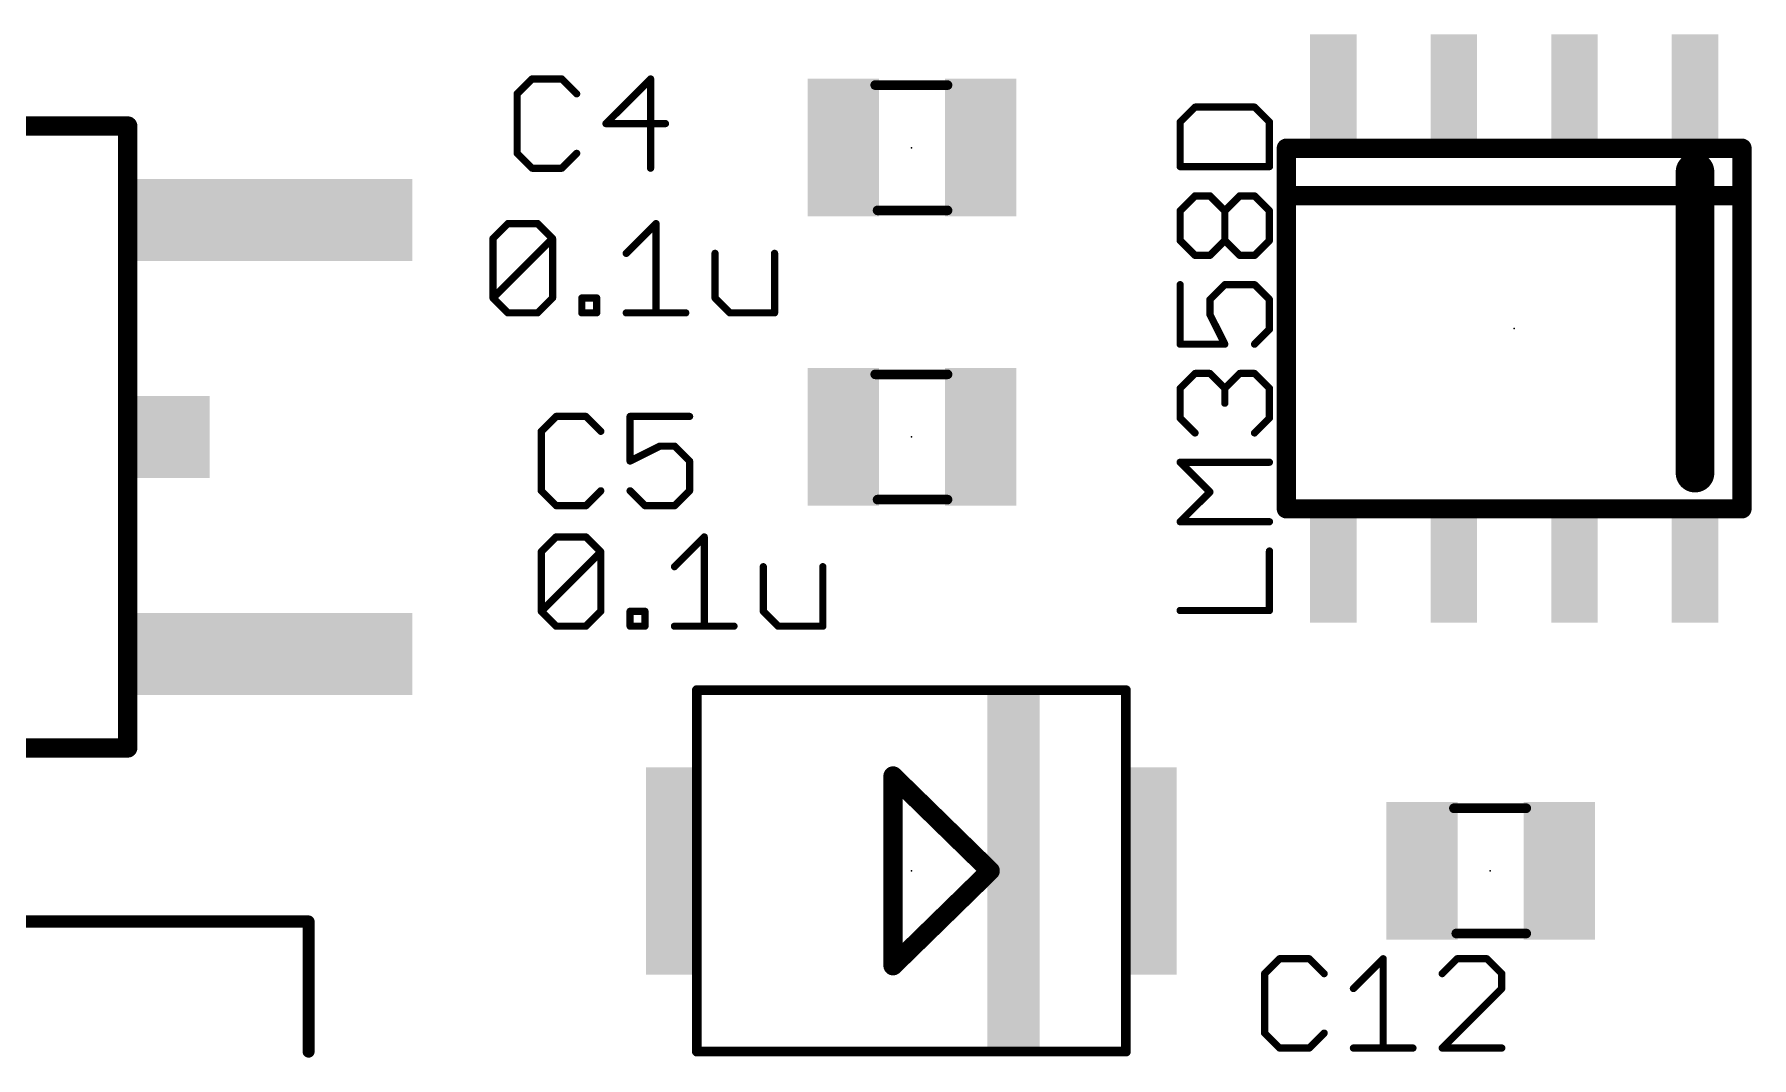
# Model space of a CAD drawing. Extents: x -0.25 to 3.05, y 0.15 to 2.67.
# Drawn here: x 0.346 to 1.058, y 0.628 to 1.052 of the extents above; entities that cross this region are included whole.
import ezdxf

# ---------------------------------------------------------------- set-up
doc = ezdxf.new("R2010")
doc.units = 0
for name, color, linetype in [('21', 7, 'CONTINUOUS'), ('23', 7, 'CONTINUOUS'), ('25', 253, 'CONTINUOUS'), ('27', 253, 'CONTINUOUS'), ('51', 2, 'CONTINUOUS')]:
    doc.layers.add(name, color=color, linetype=linetype)

# ---------------------------------------------------------------- blocks, each defined once
blk = doc.blocks.new('RECT')
blk.add_solid([(-0.5, -0.5), (0.5, -0.5), (-0.5, 0.5), (0.5, 0.5)])

msp = doc.modelspace()

# ---------------------------------------------------------------- linework, layer by layer
at = {"layer": '21'}
for points, const_width in [([(0.149, 1.014), (0.385, 1.014016)], 0.008), ([(0.385, 1.014016), (0.385, 0.755984)], 0.008), ([(1.035, 0.995), (1.035, 0.87)], 0.016), ([(0.799, 0.78), (0.621, 0.78)], 0.004), ([(0.385, 0.755984), (0.149, 0.756)], 0.008), ([(0.742677, 0.705), (0.702402, 0.74437)], 0.008), ([(0.702402, 0.74437), (0.702402, 0.66563)], 0.008), ([(0.702402, 0.66563), (0.742677, 0.705)], 0.008), ([(0.46, 0.684), (0.066, 0.684)], 0.005), ([(0.46, 0.63), (0.46, 0.684)], 0.005), ([(0.799, 0.63), (0.621, 0.63)], 0.004)]:
    msp.add_lwpolyline(points, dxfattribs=dict(at, const_width=const_width))
for points, const_width in [([(0.387, 1.014016, 1), (0.383, 1.014016)], 0.004), ([(0.385, 1.012016, 1), (0.385, 1.016016)], 0.004), ([(1.039, 0.995, 1), (1.031, 0.995)], 0.008), ([(1.031, 0.87, 1), (1.039, 0.87)], 0.008), ([(0.621, 0.781, 1), (0.621, 0.779)], 0.002), ([(0.799, 0.779, 1), (0.799, 0.781)], 0.002), ([(0.383, 0.755984, 1), (0.387, 0.755984)], 0.004), ([(0.385, 0.753984, 1), (0.385, 0.757984)], 0.004), ([(0.7038, 0.7458, 1), (0.701004, 0.74294)], 0.004), ([(0.704402, 0.74437, 1), (0.700402, 0.74437)], 0.004), ([(0.744075, 0.70357, 1), (0.741279, 0.70643)], 0.004), ([(0.741279, 0.70357, 1), (0.744075, 0.70643)], 0.004), ([(0.46125, 0.684, 1), (0.45875, 0.684)], 0.0025), ([(0.46, 0.68275, 1), (0.46, 0.68525)], 0.0025), ([(0.701004, 0.66706, 1), (0.7038, 0.6642)], 0.004), ([(0.700402, 0.66563, 1), (0.704402, 0.66563)], 0.004), ([(0.45875, 0.63, 1), (0.46125, 0.63)], 0.0025), ([(0.621, 0.631, 1), (0.621, 0.629)], 0.002), ([(0.799, 0.629, 1), (0.799, 0.631)], 0.002)]:
    msp.add_lwpolyline(points, format="xyb", dxfattribs=dict(at, const_width=const_width))
at = {"layer": '23'}
for p in [(0.71, 1.005), (0.96, 0.93), (0.71, 0.885), (0.71, 0.705), (0.95, 0.705)]:
    msp.add_point(p, dxfattribs=at)
at = {"layer": '25', "const_width": 0.003}
for points in [[(0.552672, 1.033532), (0.5465, 1.02736)], [(0.565016, 1.033532), (0.552672, 1.033532)], [(0.571188, 1.02736), (0.565016, 1.033532)], [(0.601847, 1.033532), (0.583331, 1.015016)], [(0.601847, 0.9965), (0.601847, 1.033532)], [(0.5465, 1.02736), (0.5465, 1.002672)], [(0.583331, 1.015016), (0.608019, 1.015016)], [(0.5465, 1.002672), (0.552672, 0.9965)], [(0.552672, 0.9965), (0.565016, 0.9965)], [(0.565016, 0.9965), (0.571188, 1.002672)], [(0.562672, 0.893532), (0.5565, 0.88736)], [(0.575016, 0.893532), (0.562672, 0.893532)], [(0.581188, 0.88736), (0.575016, 0.893532)], [(0.618019, 0.893532), (0.593331, 0.893532)], [(0.593331, 0.893532), (0.593331, 0.875016)], [(0.5565, 0.88736), (0.5565, 0.862672)], [(0.593331, 0.875016), (0.605675, 0.881188)], [(0.605675, 0.881188), (0.611847, 0.881188)], [(0.611847, 0.881188), (0.618019, 0.875016)], [(0.618019, 0.875016), (0.618019, 0.862672)], [(0.5565, 0.862672), (0.562672, 0.8565)], [(0.575016, 0.8565), (0.581188, 0.862672)], [(0.599503, 0.8565), (0.593331, 0.862672)], [(0.618019, 0.862672), (0.611847, 0.8565)], [(0.562672, 0.8565), (0.575016, 0.8565)], [(0.611847, 0.8565), (0.599503, 0.8565)], [(0.862672, 0.668532), (0.8565, 0.66236)], [(0.875016, 0.668532), (0.862672, 0.668532)], [(0.881188, 0.66236), (0.875016, 0.668532)], [(0.893331, 0.656188), (0.905675, 0.668532)], [(0.905675, 0.668532), (0.905675, 0.6315)], [(0.936335, 0.668532), (0.930163, 0.66236)], [(0.948679, 0.668532), (0.936335, 0.668532)], [(0.954851, 0.66236), (0.948679, 0.668532)], [(0.8565, 0.66236), (0.8565, 0.637672)], [(0.954851, 0.656188), (0.954851, 0.66236)], [(0.930163, 0.6315), (0.954851, 0.656188)], [(0.8565, 0.637672), (0.862672, 0.6315)], [(0.875016, 0.6315), (0.881188, 0.637672)], [(0.862672, 0.6315), (0.875016, 0.6315)], [(0.893331, 0.6315), (0.918019, 0.6315)], [(0.954851, 0.6315), (0.930163, 0.6315)]]:
    msp.add_lwpolyline(points, dxfattribs=at)
at = {"layer": '25', "const_width": 0.0015}
for points in [[(0.552672, 1.034282, 1), (0.552672, 1.032782)], [(0.553202, 1.033001, 1), (0.552142, 1.034062)], [(0.565546, 1.034062, 1), (0.564485, 1.033001)], [(0.565016, 1.032782, 1), (0.565016, 1.034282)], [(0.602597, 1.033532, 1), (0.601097, 1.033532)], [(0.602378, 1.033001, 1), (0.601317, 1.034062)], [(0.54725, 1.02736, 1), (0.54575, 1.02736)], [(0.54597, 1.02789, 1), (0.54703, 1.026829)], [(0.570657, 1.026829, 1), (0.571718, 1.02789)], [(0.583331, 1.015766, 1), (0.583331, 1.014266)], [(0.582801, 1.015546, 1), (0.583862, 1.014485)], [(0.608019, 1.014266, 1), (0.608019, 1.015766)], [(0.54703, 1.003202, 1), (0.54597, 1.002142)], [(0.54575, 1.002672, 1), (0.54725, 1.002672)], [(0.552672, 0.99725, 1), (0.552672, 0.99575)], [(0.552142, 0.99597, 1), (0.553202, 0.99703)], [(0.564485, 0.99703, 1), (0.565546, 0.99597)], [(0.565016, 0.99575, 1), (0.565016, 0.99725)], [(0.571718, 1.002142, 1), (0.570657, 1.003202)], [(0.601097, 0.9965, 1), (0.602597, 0.9965)], [(0.562672, 0.894282, 1), (0.562672, 0.892782)], [(0.563202, 0.893001, 1), (0.562142, 0.894062)], [(0.575546, 0.894062, 1), (0.574485, 0.893001)], [(0.575016, 0.892782, 1), (0.575016, 0.894282)], [(0.593331, 0.894282, 1), (0.593331, 0.892782)], [(0.594081, 0.893532, 1), (0.592581, 0.893532)], [(0.618019, 0.892782, 1), (0.618019, 0.894282)], [(0.55725, 0.88736, 1), (0.55575, 0.88736)], [(0.55597, 0.88789, 1), (0.55703, 0.886829)], [(0.580657, 0.886829, 1), (0.581718, 0.88789)], [(0.592996, 0.875687, 1), (0.593667, 0.874345)], [(0.605675, 0.881938, 1), (0.605675, 0.880438)], [(0.606011, 0.880517, 1), (0.60534, 0.881859)], [(0.612378, 0.881718, 1), (0.611317, 0.880657)], [(0.611847, 0.880438, 1), (0.611847, 0.881938)], [(0.618769, 0.875016, 1), (0.617269, 0.875016)], [(0.617489, 0.874485, 1), (0.61855, 0.875546)], [(0.592581, 0.875016, 1), (0.594081, 0.875016)], [(0.55703, 0.863202, 1), (0.55597, 0.862142)], [(0.55575, 0.862672, 1), (0.55725, 0.862672)], [(0.581718, 0.862142, 1), (0.580657, 0.863202)], [(0.593862, 0.863202, 1), (0.592801, 0.862142)], [(0.617269, 0.862672, 1), (0.618769, 0.862672)], [(0.61855, 0.862142, 1), (0.617489, 0.863202)], [(0.562672, 0.85725, 1), (0.562672, 0.85575)], [(0.562142, 0.85597, 1), (0.563202, 0.85703)], [(0.574485, 0.85703, 1), (0.575546, 0.85597)], [(0.575016, 0.85575, 1), (0.575016, 0.85725)], [(0.599503, 0.85725, 1), (0.599503, 0.85575)], [(0.598973, 0.85597, 1), (0.600034, 0.85703)], [(0.611317, 0.85703, 1), (0.612378, 0.85597)], [(0.611847, 0.85575, 1), (0.611847, 0.85725)], [(0.862672, 0.669282, 1), (0.862672, 0.667782)], [(0.863202, 0.668001, 1), (0.862142, 0.669062)], [(0.875546, 0.669062, 1), (0.874485, 0.668001)], [(0.875016, 0.667782, 1), (0.875016, 0.669282)], [(0.906425, 0.668532, 1), (0.904925, 0.668532)], [(0.906206, 0.668001, 1), (0.905145, 0.669062)], [(0.936335, 0.669282, 1), (0.936335, 0.667782)], [(0.936865, 0.668001, 1), (0.935804, 0.669062)], [(0.949209, 0.669062, 1), (0.948148, 0.668001)], [(0.948679, 0.667782, 1), (0.948679, 0.669282)], [(0.85725, 0.66236, 1), (0.85575, 0.66236)], [(0.85597, 0.66289, 1), (0.85703, 0.661829)], [(0.880657, 0.661829, 1), (0.881718, 0.66289)], [(0.929633, 0.66289, 1), (0.930693, 0.661829)], [(0.955601, 0.66236, 1), (0.954101, 0.66236)], [(0.95432, 0.661829, 1), (0.955381, 0.66289)], [(0.892801, 0.656718, 1), (0.893862, 0.655657)], [(0.954101, 0.656188, 1), (0.955601, 0.656188)], [(0.955381, 0.655657, 1), (0.95432, 0.656718)], [(0.85703, 0.638202, 1), (0.85597, 0.637142)], [(0.85575, 0.637672, 1), (0.85725, 0.637672)], [(0.881718, 0.637142, 1), (0.880657, 0.638202)], [(0.862672, 0.63225, 1), (0.862672, 0.63075)], [(0.862142, 0.63097, 1), (0.863202, 0.63203)], [(0.874485, 0.63203, 1), (0.875546, 0.63097)], [(0.875016, 0.63075, 1), (0.875016, 0.63225)], [(0.893331, 0.63225, 1), (0.893331, 0.63075)], [(0.904925, 0.6315, 1), (0.906425, 0.6315)], [(0.918019, 0.63075, 1), (0.918019, 0.63225)], [(0.930163, 0.63225, 1), (0.930163, 0.63075)], [(0.929633, 0.63203, 1), (0.930693, 0.63097)], [(0.954851, 0.63075, 1), (0.954851, 0.63225)]]:
    msp.add_lwpolyline(points, format="xyb", dxfattribs=at)
at = {"layer": '27', "const_width": 0.003}
for points in [[(0.82764, 1.021856), (0.821468, 1.015684)], [(0.852328, 1.021856), (0.82764, 1.021856)], [(0.8585, 1.015684), (0.852328, 1.021856)], [(0.821468, 1.015684), (0.821468, 0.997168)], [(0.8585, 0.997168), (0.8585, 1.015684)], [(0.821468, 0.997168), (0.8585, 0.997168)], [(0.821468, 0.978853), (0.82764, 0.985025)], [(0.82764, 0.985025), (0.833812, 0.985025)], [(0.833812, 0.985025), (0.839984, 0.978853)], [(0.839984, 0.978853), (0.846156, 0.985025)], [(0.846156, 0.985025), (0.852328, 0.985025)], [(0.852328, 0.985025), (0.8585, 0.978853)], [(0.821468, 0.966509), (0.821468, 0.978853)], [(0.839984, 0.966509), (0.839984, 0.978853)], [(0.8585, 0.978853), (0.8585, 0.966509)], [(0.5365, 0.96736), (0.542672, 0.973532)], [(0.5365, 0.942672), (0.5365, 0.96736)], [(0.5365, 0.942672), (0.561188, 0.96736)], [(0.542672, 0.973532), (0.555016, 0.973532)], [(0.555016, 0.973532), (0.561188, 0.96736)], [(0.561188, 0.96736), (0.561188, 0.942672)], [(0.591747, 0.961188), (0.604091, 0.973532)], [(0.604091, 0.973532), (0.604091, 0.9365)], [(0.628579, 0.961188), (0.628579, 0.942672)], [(0.653266, 0.9365), (0.653266, 0.961188)], [(0.82764, 0.960337), (0.821468, 0.966509)], [(0.833812, 0.960337), (0.82764, 0.960337)], [(0.839984, 0.966509), (0.833812, 0.960337)], [(0.846156, 0.960337), (0.839984, 0.966509)], [(0.852328, 0.960337), (0.846156, 0.960337)], [(0.8585, 0.966509), (0.852328, 0.960337)], [(0.821468, 0.948193), (0.821468, 0.923506)], [(0.833812, 0.942021), (0.839984, 0.948193)], [(0.839984, 0.948193), (0.852328, 0.948193)], [(0.852328, 0.948193), (0.8585, 0.942021)], [(0.542672, 0.9365), (0.5365, 0.942672)], [(0.561188, 0.942672), (0.555016, 0.9365)], [(0.573331, 0.9365), (0.573331, 0.942672)], [(0.573331, 0.942672), (0.579503, 0.942672)], [(0.579503, 0.942672), (0.579503, 0.9365)], [(0.628579, 0.942672), (0.63475, 0.9365)], [(0.833812, 0.935849), (0.833812, 0.942021)], [(0.8585, 0.942021), (0.8585, 0.929677)], [(0.555016, 0.9365), (0.542672, 0.9365)], [(0.579503, 0.9365), (0.573331, 0.9365)], [(0.591747, 0.9365), (0.616435, 0.9365)], [(0.63475, 0.9365), (0.653266, 0.9365)], [(0.839984, 0.923506), (0.833812, 0.935849)], [(0.8585, 0.929677), (0.852328, 0.923506)], [(0.821468, 0.923506), (0.839984, 0.923506)], [(0.821468, 0.90519), (0.82764, 0.911362)], [(0.82764, 0.911362), (0.833812, 0.911362)], [(0.833812, 0.911362), (0.839984, 0.90519)], [(0.839984, 0.90519), (0.846156, 0.911362)], [(0.846156, 0.911362), (0.852328, 0.911362)], [(0.852328, 0.911362), (0.8585, 0.90519)], [(0.821468, 0.892846), (0.821468, 0.90519)], [(0.839984, 0.90519), (0.839984, 0.899018)], [(0.8585, 0.90519), (0.8585, 0.892846)], [(0.82764, 0.886674), (0.821468, 0.892846)], [(0.8585, 0.892846), (0.852328, 0.886674)], [(0.833812, 0.862187), (0.821468, 0.87453)], [(0.821468, 0.87453), (0.8585, 0.87453)], [(0.821468, 0.849843), (0.833812, 0.862187)], [(0.8585, 0.849843), (0.821468, 0.849843)], [(0.5565, 0.83736), (0.562672, 0.843532)], [(0.562672, 0.843532), (0.575016, 0.843532)], [(0.575016, 0.843532), (0.581188, 0.83736)], [(0.611747, 0.831188), (0.624091, 0.843532)], [(0.624091, 0.843532), (0.624091, 0.8065)], [(0.5565, 0.812672), (0.5565, 0.83736)], [(0.5565, 0.812672), (0.581188, 0.83736)], [(0.581188, 0.83736), (0.581188, 0.812672)], [(0.8585, 0.813011), (0.8585, 0.837699)], [(0.648579, 0.831188), (0.648579, 0.812672)], [(0.673266, 0.8065), (0.673266, 0.831188)], [(0.562672, 0.8065), (0.5565, 0.812672)], [(0.581188, 0.812672), (0.575016, 0.8065)], [(0.593331, 0.8065), (0.593331, 0.812672)], [(0.593331, 0.812672), (0.599503, 0.812672)], [(0.599503, 0.812672), (0.599503, 0.8065)], [(0.648579, 0.812672), (0.65475, 0.8065)], [(0.821468, 0.813011), (0.8585, 0.813011)], [(0.575016, 0.8065), (0.562672, 0.8065)], [(0.599503, 0.8065), (0.593331, 0.8065)], [(0.611747, 0.8065), (0.636435, 0.8065)], [(0.65475, 0.8065), (0.673266, 0.8065)]]:
    msp.add_lwpolyline(points, dxfattribs=at)
at = {"layer": '27', "const_width": 0.0015}
for points in [[(0.82764, 1.022606, 1), (0.82764, 1.021106)], [(0.828171, 1.021326, 1), (0.82711, 1.022387)], [(0.852858, 1.022387, 1), (0.851798, 1.021326)], [(0.852328, 1.021106, 1), (0.852328, 1.022606)], [(0.822218, 1.015684, 1), (0.820718, 1.015684)], [(0.820938, 1.016215, 1), (0.821999, 1.015154)], [(0.85925, 1.015684, 1), (0.85775, 1.015684)], [(0.85797, 1.015154, 1), (0.85903, 1.016215)], [(0.821468, 0.997918, 1), (0.821468, 0.996418)], [(0.820718, 0.997168, 1), (0.822218, 0.997168)], [(0.85775, 0.997168, 1), (0.85925, 0.997168)], [(0.8585, 0.996418, 1), (0.8585, 0.997918)], [(0.82764, 0.985775, 1), (0.82764, 0.984275)], [(0.828171, 0.984494, 1), (0.82711, 0.985555)], [(0.834343, 0.985555, 1), (0.833282, 0.984494)], [(0.833812, 0.984275, 1), (0.833812, 0.985775)], [(0.846156, 0.985775, 1), (0.846156, 0.984275)], [(0.846686, 0.984494, 1), (0.845626, 0.985555)], [(0.852858, 0.985555, 1), (0.851798, 0.984494)], [(0.852328, 0.984275, 1), (0.852328, 0.985775)], [(0.822218, 0.978853, 1), (0.820718, 0.978853)], [(0.820938, 0.979383, 1), (0.821999, 0.978322)], [(0.840734, 0.978853, 1), (0.839234, 0.978853)], [(0.839454, 0.979383, 1), (0.840515, 0.978322)], [(0.839454, 0.978322, 1), (0.840515, 0.979383)], [(0.85925, 0.978853, 1), (0.85775, 0.978853)], [(0.85797, 0.978322, 1), (0.85903, 0.979383)], [(0.53725, 0.96736, 1), (0.53575, 0.96736)], [(0.53597, 0.96789, 1), (0.53703, 0.966829)], [(0.542672, 0.974282, 1), (0.542672, 0.972782)], [(0.543202, 0.973001, 1), (0.542142, 0.974062)], [(0.555546, 0.974062, 1), (0.554485, 0.973001)], [(0.555016, 0.972782, 1), (0.555016, 0.974282)], [(0.561938, 0.96736, 1), (0.560438, 0.96736)], [(0.561718, 0.966829, 1), (0.560657, 0.96789)], [(0.560657, 0.966829, 1), (0.561718, 0.96789)], [(0.604841, 0.973532, 1), (0.603341, 0.973532)], [(0.604621, 0.973001, 1), (0.603561, 0.974062)], [(0.591217, 0.961718, 1), (0.592278, 0.960657)], [(0.629329, 0.961188, 1), (0.627829, 0.961188)], [(0.654016, 0.961188, 1), (0.652516, 0.961188)], [(0.820718, 0.966509, 1), (0.822218, 0.966509)], [(0.821999, 0.967039, 1), (0.820938, 0.965979)], [(0.82764, 0.961087, 1), (0.82764, 0.959587)], [(0.82711, 0.959807, 1), (0.828171, 0.960867)], [(0.833282, 0.960867, 1), (0.834343, 0.959807)], [(0.833812, 0.959587, 1), (0.833812, 0.961087)], [(0.839234, 0.966509, 1), (0.840734, 0.966509)], [(0.840515, 0.967039, 1), (0.839454, 0.965979)], [(0.840515, 0.965979, 1), (0.839454, 0.967039)], [(0.846156, 0.961087, 1), (0.846156, 0.959587)], [(0.845626, 0.959807, 1), (0.846686, 0.960867)], [(0.851798, 0.960867, 1), (0.852858, 0.959807)], [(0.852328, 0.959587, 1), (0.852328, 0.961087)], [(0.85775, 0.966509, 1), (0.85925, 0.966509)], [(0.85903, 0.965979, 1), (0.85797, 0.967039)], [(0.822218, 0.948193, 1), (0.820718, 0.948193)], [(0.839984, 0.948943, 1), (0.839984, 0.947443)], [(0.840515, 0.947663, 1), (0.839454, 0.948724)], [(0.852858, 0.948724, 1), (0.851798, 0.947663)], [(0.852328, 0.947443, 1), (0.852328, 0.948943)], [(0.53703, 0.943202, 1), (0.53597, 0.942142)], [(0.53597, 0.943202, 1), (0.53703, 0.942142)], [(0.53575, 0.942672, 1), (0.53725, 0.942672)], [(0.560438, 0.942672, 1), (0.561938, 0.942672)], [(0.561718, 0.942142, 1), (0.560657, 0.943202)], [(0.574081, 0.942672, 1), (0.572581, 0.942672)], [(0.573331, 0.943422, 1), (0.573331, 0.941922)], [(0.580253, 0.942672, 1), (0.578753, 0.942672)], [(0.579503, 0.941922, 1), (0.579503, 0.943422)], [(0.629109, 0.943202, 1), (0.628048, 0.942142)], [(0.627829, 0.942672, 1), (0.629329, 0.942672)], [(0.834562, 0.942021, 1), (0.833062, 0.942021)], [(0.833282, 0.942552, 1), (0.834343, 0.941491)], [(0.85925, 0.942021, 1), (0.85775, 0.942021)], [(0.85797, 0.941491, 1), (0.85903, 0.942552)], [(0.542672, 0.93725, 1), (0.542672, 0.93575)], [(0.542142, 0.93597, 1), (0.543202, 0.93703)], [(0.554485, 0.93703, 1), (0.555546, 0.93597)], [(0.555016, 0.93575, 1), (0.555016, 0.93725)], [(0.573331, 0.93725, 1), (0.573331, 0.93575)], [(0.572581, 0.9365, 1), (0.574081, 0.9365)], [(0.578753, 0.9365, 1), (0.580253, 0.9365)], [(0.579503, 0.93575, 1), (0.579503, 0.93725)], [(0.591747, 0.93725, 1), (0.591747, 0.93575)], [(0.603341, 0.9365, 1), (0.604841, 0.9365)], [(0.616435, 0.93575, 1), (0.616435, 0.93725)], [(0.63475, 0.93725, 1), (0.63475, 0.93575)], [(0.63422, 0.93597, 1), (0.635281, 0.93703)], [(0.652516, 0.9365, 1), (0.654016, 0.9365)], [(0.653266, 0.93575, 1), (0.653266, 0.93725)], [(0.834483, 0.936185, 1), (0.833141, 0.935514)], [(0.833062, 0.935849, 1), (0.834562, 0.935849)], [(0.85775, 0.929677, 1), (0.85925, 0.929677)], [(0.85903, 0.929147, 1), (0.85797, 0.930208)], [(0.821468, 0.924256, 1), (0.821468, 0.922756)], [(0.820718, 0.923506, 1), (0.822218, 0.923506)], [(0.839313, 0.92317, 1), (0.840655, 0.923841)], [(0.839984, 0.922756, 1), (0.839984, 0.924256)], [(0.851798, 0.924036, 1), (0.852858, 0.922975)], [(0.82764, 0.912112, 1), (0.82764, 0.910612)], [(0.828171, 0.910832, 1), (0.82711, 0.911892)], [(0.834343, 0.911892, 1), (0.833282, 0.910832)], [(0.833812, 0.910612, 1), (0.833812, 0.912112)], [(0.846156, 0.912112, 1), (0.846156, 0.910612)], [(0.846686, 0.910832, 1), (0.845626, 0.911892)], [(0.852858, 0.911892, 1), (0.851798, 0.910832)], [(0.852328, 0.910612, 1), (0.852328, 0.912112)], [(0.822218, 0.90519, 1), (0.820718, 0.90519)], [(0.820938, 0.90572, 1), (0.821999, 0.90466)], [(0.840734, 0.90519, 1), (0.839234, 0.90519)], [(0.839454, 0.90572, 1), (0.840515, 0.90466)], [(0.839454, 0.90466, 1), (0.840515, 0.90572)], [(0.85925, 0.90519, 1), (0.85775, 0.90519)], [(0.85797, 0.90466, 1), (0.85903, 0.90572)], [(0.839234, 0.899018, 1), (0.840734, 0.899018)], [(0.820718, 0.892846, 1), (0.822218, 0.892846)], [(0.821999, 0.893376, 1), (0.820938, 0.892316)], [(0.85775, 0.892846, 1), (0.85925, 0.892846)], [(0.85903, 0.892316, 1), (0.85797, 0.893376)], [(0.82711, 0.886144, 1), (0.828171, 0.887204)], [(0.851798, 0.887204, 1), (0.852858, 0.886144)], [(0.821999, 0.875061, 1), (0.820938, 0.874)], [(0.821468, 0.87528, 1), (0.821468, 0.87378)], [(0.8585, 0.87378, 1), (0.8585, 0.87528)], [(0.834343, 0.861656, 1), (0.833282, 0.862717)], [(0.833282, 0.861656, 1), (0.834343, 0.862717)], [(0.821468, 0.850593, 1), (0.821468, 0.849093)], [(0.820938, 0.850373, 1), (0.821999, 0.849312)], [(0.8585, 0.849093, 1), (0.8585, 0.850593)], [(0.562672, 0.844282, 1), (0.562672, 0.842782)], [(0.563202, 0.843001, 1), (0.562142, 0.844062)], [(0.575546, 0.844062, 1), (0.574485, 0.843001)], [(0.575016, 0.842782, 1), (0.575016, 0.844282)], [(0.624841, 0.843532, 1), (0.623341, 0.843532)], [(0.624621, 0.843001, 1), (0.623561, 0.844062)], [(0.55725, 0.83736, 1), (0.55575, 0.83736)], [(0.55597, 0.83789, 1), (0.55703, 0.836829)], [(0.581938, 0.83736, 1), (0.580438, 0.83736)], [(0.581718, 0.836829, 1), (0.580657, 0.83789)], [(0.580657, 0.836829, 1), (0.581718, 0.83789)], [(0.85925, 0.837699, 1), (0.85775, 0.837699)], [(0.611217, 0.831718, 1), (0.612278, 0.830657)], [(0.649329, 0.831188, 1), (0.647829, 0.831188)], [(0.674016, 0.831188, 1), (0.672516, 0.831188)], [(0.55703, 0.813202, 1), (0.55597, 0.812142)], [(0.55597, 0.813202, 1), (0.55703, 0.812142)], [(0.55575, 0.812672, 1), (0.55725, 0.812672)], [(0.580438, 0.812672, 1), (0.581938, 0.812672)], [(0.581718, 0.812142, 1), (0.580657, 0.813202)], [(0.594081, 0.812672, 1), (0.592581, 0.812672)], [(0.593331, 0.813422, 1), (0.593331, 0.811922)], [(0.600253, 0.812672, 1), (0.598753, 0.812672)], [(0.599503, 0.811922, 1), (0.599503, 0.813422)], [(0.649109, 0.813202, 1), (0.648048, 0.812142)], [(0.647829, 0.812672, 1), (0.649329, 0.812672)], [(0.821468, 0.813761, 1), (0.821468, 0.812261)], [(0.85775, 0.813011, 1), (0.85925, 0.813011)], [(0.8585, 0.812261, 1), (0.8585, 0.813761)], [(0.562672, 0.80725, 1), (0.562672, 0.80575)], [(0.562142, 0.80597, 1), (0.563202, 0.80703)], [(0.574485, 0.80703, 1), (0.575546, 0.80597)], [(0.575016, 0.80575, 1), (0.575016, 0.80725)], [(0.593331, 0.80725, 1), (0.593331, 0.80575)], [(0.592581, 0.8065, 1), (0.594081, 0.8065)], [(0.598753, 0.8065, 1), (0.600253, 0.8065)], [(0.599503, 0.80575, 1), (0.599503, 0.80725)], [(0.611747, 0.80725, 1), (0.611747, 0.80575)], [(0.623341, 0.8065, 1), (0.624841, 0.8065)], [(0.636435, 0.80575, 1), (0.636435, 0.80725)], [(0.65475, 0.80725, 1), (0.65475, 0.80575)], [(0.65422, 0.80597, 1), (0.655281, 0.80703)], [(0.672516, 0.8065, 1), (0.674016, 0.8065)], [(0.673266, 0.80575, 1), (0.673266, 0.80725)]]:
    msp.add_lwpolyline(points, format="xyb", dxfattribs=at)
at = {"layer": '51'}
for points, const_width in [([(0.695, 1.030984), (0.725, 1.030984)], 0.004), ([(0.865512, 0.985118), (0.865512, 1.004803)], 0.008), ([(0.865512, 1.004803), (1.054488, 1.004803)], 0.008), ([(1.054488, 1.004803), (1.054488, 0.985118)], 0.008), ([(0.865512, 0.855197), (0.865512, 0.985118)], 0.008), ([(0.865512, 0.985118), (1.054488, 0.985118)], 0.008), ([(1.054488, 0.985118), (1.054488, 0.855197)], 0.008), ([(0.695984, 0.979016), (0.725, 0.979016)], 0.004), ([(0.695, 0.910984), (0.725, 0.910984)], 0.004), ([(0.695984, 0.859016), (0.725, 0.859016)], 0.004), ([(1.054488, 0.855197), (0.865512, 0.855197)], 0.008), ([(0.621, 0.78), (0.621, 0.63)], 0.004), ([(0.799, 0.78), (0.799, 0.63)], 0.004), ([(0.935, 0.730984), (0.965, 0.730984)], 0.004), ([(0.935984, 0.679016), (0.965, 0.679016)], 0.004)]:
    msp.add_lwpolyline(points, dxfattribs=dict(at, const_width=const_width))
for points, const_width in [([(0.695, 1.031984, 1), (0.695, 1.029984)], 0.002), ([(0.725, 1.029984, 1), (0.725, 1.031984)], 0.002), ([(0.867512, 1.004803, 1), (0.863512, 1.004803)], 0.004), ([(0.865512, 1.006803, 1), (0.865512, 1.002803)], 0.004), ([(1.056488, 1.004803, 1), (1.052488, 1.004803)], 0.004), ([(1.054488, 1.002803, 1), (1.054488, 1.006803)], 0.004), ([(0.867512, 0.985118, 1), (0.863512, 0.985118)], 0.004), ([(0.865512, 0.987118, 1), (0.865512, 0.983118)], 0.004), ([(0.863512, 0.985118, 1), (0.867512, 0.985118)], 0.004), ([(1.056488, 0.985118, 1), (1.052488, 0.985118)], 0.004), ([(1.052488, 0.985118, 1), (1.056488, 0.985118)], 0.004), ([(1.054488, 0.983118, 1), (1.054488, 0.987118)], 0.004), ([(0.695984, 0.980016, 1), (0.695984, 0.978016)], 0.002), ([(0.725, 0.978016, 1), (0.725, 0.980016)], 0.002), ([(0.695, 0.911984, 1), (0.695, 0.909984)], 0.002), ([(0.725, 0.909984, 1), (0.725, 0.911984)], 0.002), ([(0.695984, 0.860016, 1), (0.695984, 0.858016)], 0.002), ([(0.725, 0.858016, 1), (0.725, 0.860016)], 0.002), ([(0.865512, 0.857197, 1), (0.865512, 0.853197)], 0.004), ([(0.863512, 0.855197, 1), (0.867512, 0.855197)], 0.004), ([(1.052488, 0.855197, 1), (1.056488, 0.855197)], 0.004), ([(1.054488, 0.853197, 1), (1.054488, 0.857197)], 0.004), ([(0.622, 0.78, 1), (0.62, 0.78)], 0.002), ([(0.8, 0.78, 1), (0.798, 0.78)], 0.002), ([(0.935, 0.731984, 1), (0.935, 0.729984)], 0.002), ([(0.965, 0.729984, 1), (0.965, 0.731984)], 0.002), ([(0.935984, 0.680016, 1), (0.935984, 0.678016)], 0.002), ([(0.965, 0.678016, 1), (0.965, 0.680016)], 0.002), ([(0.62, 0.63, 1), (0.622, 0.63)], 0.002), ([(0.798, 0.63, 1), (0.8, 0.63)], 0.002)]:
    msp.add_lwpolyline(points, format="xyb", dxfattribs=dict(at, const_width=const_width))

# ---------------------------------------------------------------- block references
at = {"layer": '21', "xscale": 0.034, "yscale": 0.03, "rotation": 90}
msp.add_blockref('RECT', (0.404, 0.885), dxfattribs=at)
at = {"layer": '51'}
for p, xscale, yscale, rotation in [((0.885, 1.030394), 0.019291, 0.043307, 180), ((0.935, 1.030394), 0.019291, 0.043307, 180), ((0.985, 1.030394), 0.019291, 0.043307, 180), ((1.035, 1.030394), 0.019291, 0.043307, 180), ((0.446, 0.975), 0.034, 0.114, 90), ((0.885, 0.829606), 0.019291, 0.043307, 180), ((0.935, 0.829606), 0.019291, 0.043307, 180), ((0.985, 0.829606), 0.019291, 0.043307, 180), ((1.035, 0.829606), 0.019291, 0.043307, 180), ((0.446, 0.795), 0.034, 0.114, 90), ((0.752323, 0.705), 0.021654, 0.149606, 180), ((0.6105, 0.705), 0.021, 0.086, 180), ((0.8095, 0.705), 0.021, 0.086, 180)]:
    msp.add_blockref('RECT', p, dxfattribs=dict(at, xscale=xscale, yscale=yscale, rotation=rotation))
at = {"layer": '51', "xscale": 0.029531, "yscale": 0.057091}
for p in [(0.681766, 1.005045), (0.738766, 1.005045), (0.681766, 0.885045), (0.738766, 0.885045), (0.921766, 0.705045), (0.978766, 0.705045)]:
    msp.add_blockref('RECT', p, dxfattribs=at)

doc.saveas('drawing.dxf')
